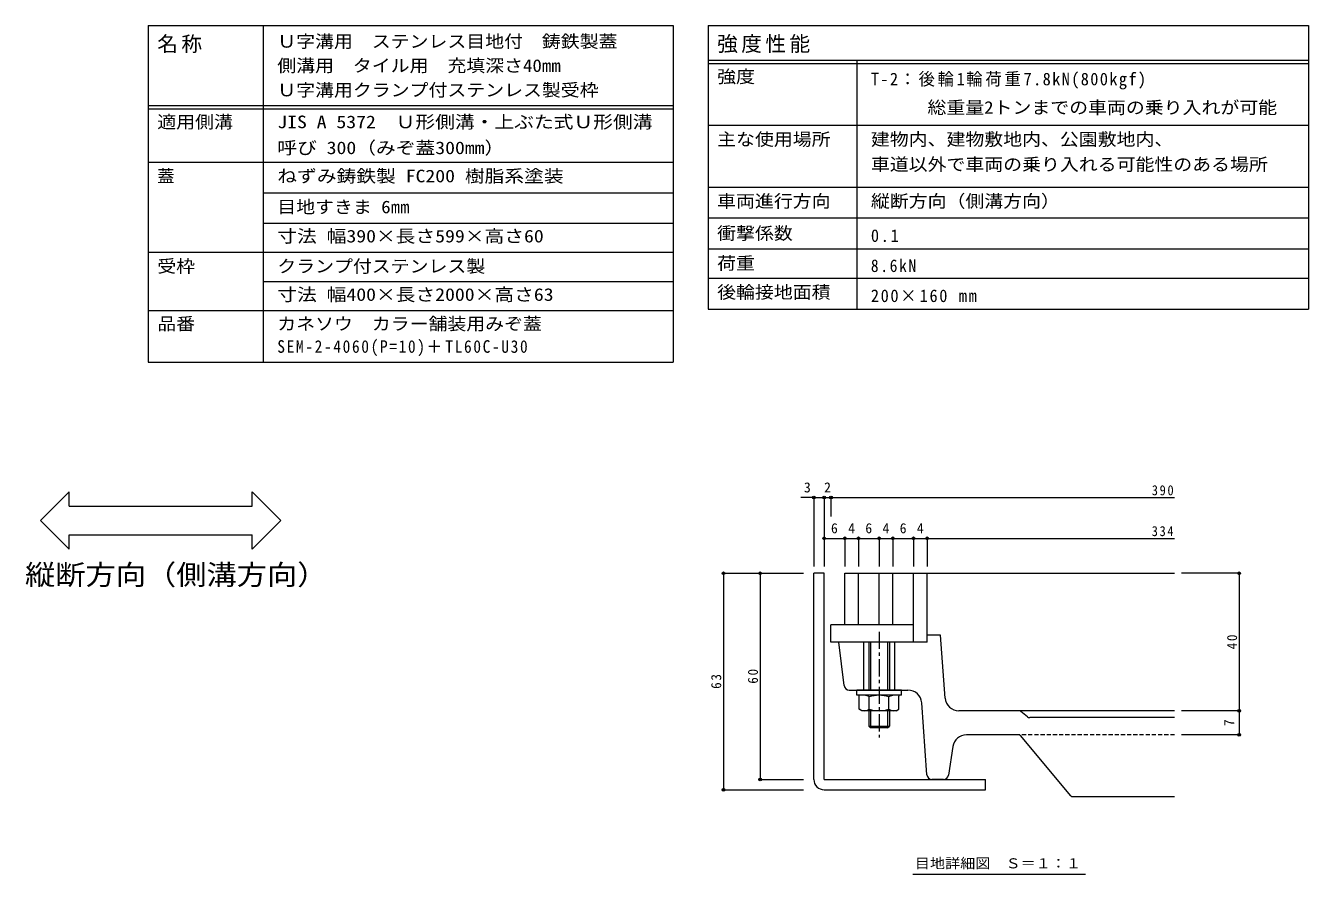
# Model space of a CAD drawing. Units: millimetres at full size, sheet at 1:3, with parts at other scales. Extents: x -1129 to 1149, y -824 to 763.
# Drawn here: x 29 to 1149, y 22 to 763 of the extents above; entities that cross this region are included whole.
import ezdxf
from ezdxf.enums import TextEntityAlignment as Align

# ---------------------------------------------------------------- set-up
doc = ezdxf.new("R2010")
doc.units = ezdxf.units.MM
doc.header["$LTSCALE"] = 3
doc.header["$PDMODE"] = 32
doc.header["$PDSIZE"] = 2.4
doc.linetypes.add('CHAIN1', pattern=[8, 5, -1, 1, -1])
doc.linetypes.add('DASHED1', pattern=[1.8, 1.2, -0.6])
for name, color, linetype, lineweight in [('4-5', 7, 'Continuous', 9), ('F-0_F-0ﾚｲﾔ', 7, 'Continuous', 9), ('F-2_F-2ﾚｲﾔ', 3, 'Continuous', 9), ('F-4_F-4ﾚｲﾔ', 7, 'Continuous', 9), ('F-5_F-5ﾚｲﾔ', 2, 'Continuous', 9), ('F-A_F-Aﾚｲﾔ', 2, 'Continuous', 9), ('F-B_F-Bﾚｲﾔ', 2, 'Continuous', 9), ('F-F_F-Fﾚｲﾔ', 3, 'Continuous', 9)]:
    doc.layers.add(name, color=color, linetype=linetype, lineweight=lineweight)
doc.styles.add('ＭＳ ゴシック', font='')
doc.styles.get('ＭＳ ゴシック').set_extended_font_data('MS Gothic')

msp = doc.modelspace()

# ---------------------------------------------------------------- linework, layer by layer
at = {"layer": '4-5'}
for p, q in [((41.53, 331.089), (66.53, 356.089)), ((66.53, 343.589), (66.53, 356.089)), ((251.478, 331.089), (226.478, 356.089)), ((226.478, 343.589), (226.478, 356.089)), ((66.53, 343.589), (226.478, 343.589)), ((41.53, 331.089), (66.53, 306.089))]:
    msp.add_line(p, q, dxfattribs=at)
for points in [[(251.478, 331.089), (226.478, 306.089), (226.478, 318.589)], [(66.53, 306.089), (66.53, 318.589), (226.478, 318.589)]]:
    msp.add_lwpolyline(points, dxfattribs=at)
at = {"layer": 'F-0_F-0ﾚｲﾔ'}
for p, q in [((725.866, 284.956), (716.866, 284.956)), ((716.866, 104.956), (716.866, 284.956)), ((725.866, 104.956), (725.866, 284.956)), ((725.866, 104.956), (866.867, 104.956)), ((866.867, 95.956), (866.867, 104.956)), ((725.82, 95.956), (866.867, 95.956))]:
    msp.add_line(p, q, dxfattribs=at)
msp.add_arc((725.866, 104.956), 9, 180, 270, dxfattribs=at)
at = {"layer": 'F-2_F-2ﾚｲﾔ'}
for p, q in [((743.867, 239.956), (743.867, 284.956)), ((743.867, 284.956), (1031.866, 284.956)), ((755.867, 239.956), (755.867, 284.956)), ((773.867, 239.956), (773.867, 284.956)), ((785.867, 239.956), (785.867, 284.956)), ((803.867, 224.956), (803.867, 284.956)), ((815.867, 224.956), (815.867, 284.956)), ((803.867, 239.956), (731.866, 239.956)), ((731.866, 224.956), (731.866, 239.956)), ((815.867, 224.956), (731.866, 224.956)), ((743.374, 186.896), (738.617, 224.956)), ((760.366, 224.956), (760.366, 182.955)), ((787.366, 224.956), (787.366, 182.955)), ((827.475, 230.956), (815.867, 230.956)), ((831.593, 176.058), (827.475, 230.956)), ((747.839, 182.955), (799.122, 182.955)), ((815.568, 109.135), (811.091, 171.809)), ((1031.866, 164.956), (843.559, 164.956)), ((903.544, 159.613), (897.688, 164.298)), ((1031.866, 158.956), (905.419, 158.956)), ((895.93, 143.956), (850.161, 143.955)), ((941.267, 90.675), (897.466, 143.236)), ((838.301, 133.781), (834.454, 108.772)), ((830.006, 104.956), (820.057, 104.956)), ((942.803, 89.956), (1031.866, 89.956))]:
    msp.add_line(p, q, dxfattribs=at)
at = {"layer": 'F-2_F-2ﾚｲﾔ', "linetype": 'DASHED1'}
msp.add_line((1031.866, 143.956), (895.93, 143.956), dxfattribs=at)
at = {"layer": 'F-2_F-2ﾚｲﾔ'}
for centre, radius, start, end in [((747.839, 187.455), 4.5, 187.12668, 270), ((799.122, 170.955), 12, 4.08583, 90), ((843.559, 176.955), 12, 184.28883, 270), ((895.814, 161.956), 3, 51.33894, 90), ((905.419, 161.956), 3, 231.33894, 270), ((850.161, 131.955), 12, 90, 171.254), ((895.93, 141.956), 2, 39.80563, 90.00041), ((820.057, 109.456), 4.5, 184.0858, 270), ((830.006, 109.456), 4.5, 270, 351.25363), ((942.803, 91.956), 2, 219.80563, 270)]:
    msp.add_arc(centre, radius, start, end, dxfattribs=at)
at = {"layer": 'F-4_F-4ﾚｲﾔ'}
for p, q in [((716.866, 351.16), (705.561, 351.16)), ((716.866, 352.06), (716.866, 290.956)), ((716.866, 351.16), (725.866, 351.16)), ((725.866, 352.06), (725.866, 290.956)), ((725.866, 351.16), (731.866, 351.16)), ((731.866, 352.06), (731.866, 334.437)), ((731.866, 351.16), (1031.866, 351.16)), ((725.866, 315.503), (743.867, 315.503)), ((743.867, 316.403), (743.867, 290.956)), ((743.867, 315.503), (755.867, 315.503)), ((755.867, 316.403), (755.867, 290.956)), ((755.867, 315.503), (773.867, 315.503)), ((773.867, 316.403), (773.867, 290.956)), ((773.867, 315.503), (785.867, 315.503)), ((785.867, 316.403), (785.867, 290.956)), ((785.867, 315.503), (803.867, 315.503)), ((803.867, 316.403), (803.867, 290.956)), ((803.867, 315.503), (815.867, 315.503)), ((815.867, 316.403), (815.867, 290.956)), ((815.867, 315.503), (1031.866, 315.503)), ((637.026, 284.956), (707.797, 284.956)), ((637.926, 284.956), (637.926, 95.956)), ((670.025, 284.956), (670.025, 104.956)), ((1089.307, 284.956), (1037.866, 284.956)), ((1088.407, 284.956), (1088.407, 164.956)), ((1089.307, 164.956), (1037.866, 164.956)), ((1088.407, 164.956), (1088.407, 143.956)), ((1089.307, 143.956), (1037.866, 143.956)), ((669.125, 104.956), (707.797, 104.956)), ((637.026, 95.956), (707.797, 95.956))]:
    msp.add_line(p, q, dxfattribs=at)
for p in [(716.866, 351.16), (725.866, 351.16), (731.866, 351.16), (725.866, 315.503), (743.867, 315.503), (755.867, 315.503), (773.867, 315.503), (785.867, 315.503), (803.867, 315.503), (815.867, 315.503), (637.926, 284.956), (670.025, 284.956), (1088.407, 284.956), (1088.407, 164.956), (1088.407, 143.956), (670.025, 104.956), (637.926, 95.956)]:
    msp.add_point(p, dxfattribs=at)
at = {"layer": 'F-5_F-5ﾚｲﾔ', "color": 7}
msp.add_line((954.205, 22.124), (803.27, 22.124), dxfattribs=at)
at = {"layer": 'F-A_F-Aﾚｲﾔ'}
for p, q in [((764.867, 224.955), (764.867, 182.955)), ((766.491, 224.955), (766.491, 182.955)), ((781.242, 224.955), (781.242, 182.955)), ((782.867, 224.955), (782.867, 182.955)), ((764.867, 164.955), (764.867, 151.579)), ((766.491, 164.955), (766.491, 149.955)), ((781.242, 164.955), (781.242, 149.955)), ((782.867, 164.955), (782.867, 151.58)), ((764.867, 151.579), (782.867, 151.579)), ((766.491, 149.955), (764.867, 151.579)), ((781.242, 149.955), (766.491, 149.955)), ((781.242, 149.955), (782.867, 151.58))]:
    msp.add_line(p, q, dxfattribs=at)
at = {"layer": 'F-B_F-Bﾚｲﾔ', "linetype": 'CHAIN1'}
msp.add_line((773.866, 233.956), (773.866, 141.577), dxfattribs=at)
at = {"layer": 'F-B_F-Bﾚｲﾔ'}
for p, q in [((793.366, 182.955), (754.366, 182.955)), ((754.366, 178.455), (754.366, 182.955)), ((793.366, 178.455), (793.366, 182.955)), ((793.366, 178.455), (754.366, 178.455)), ((756.546, 166.295), (756.546, 177.555)), ((765.206, 166.295), (765.206, 177.115)), ((782.527, 166.295), (782.527, 177.115)), ((791.187, 166.295), (791.187, 177.555)), ((758.866, 164.955), (756.546, 166.295)), ((788.866, 164.955), (758.866, 164.955)), ((788.866, 164.955), (791.187, 166.295))]:
    msp.add_line(p, q, dxfattribs=at)
for centre, radius, start, end in [((755.646, 177.555), 0.9, 360, 90), ((760.876, 170.787), 7.668, 55.6157, 90), ((773.866, 149.795), 28.66, 72.41201, 107.58799), ((786.857, 170.787), 7.668, 90, 124.3843), ((792.087, 177.555), 0.9, 90, 180), ((760.876, 172.622), 7.668, 235.61573, 304.3843), ((773.866, 193.615), 28.66, 252.41201, 287.58799), ((786.857, 172.622), 7.668, 235.6157, 304.38427)]:
    msp.add_arc(centre, radius, start, end, dxfattribs=at)
at = {"layer": 'F-F_F-Fﾚｲﾔ', "color": 7}
for p, q in [((135.614, 763.145), (135.614, 469.282)), ((135.614, 763.145), (594.166, 763.145)), ((235.987, 763.145), (235.987, 469.282)), ((594.166, 763.145), (594.166, 469.282)), ((624.499, 763.145), (1148.708, 763.145)), ((624.499, 763.145), (624.499, 515.645)), ((1148.708, 763.145), (1148.708, 515.645)), ((624.499, 733.145), (1148.708, 733.145)), ((624.499, 730.145), (1148.708, 730.145)), ((754.321, 733.145), (754.321, 515.645)), ((135.614, 693.569), (594.166, 693.569)), ((135.614, 690.569), (594.166, 690.569)), ((624.499, 676.145), (1148.708, 676.145)), ((135.614, 644.069), (594.166, 644.069)), ((235.987, 617.069), (594.166, 617.069)), ((624.499, 622.145), (1148.708, 622.145)), ((1148.708, 595.145), (624.499, 595.145)), ((235.987, 590.819), (594.166, 590.819)), ((135.614, 565.319), (594.166, 565.319)), ((624.499, 568.145), (1148.708, 568.145)), ((235.987, 539.819), (594.166, 539.819)), ((624.499, 542.645), (1148.708, 542.645)), ((624.499, 515.645), (1148.708, 515.645)), ((135.614, 514.319), (594.166, 514.319)), ((135.614, 469.282), (594.166, 469.282))]:
    msp.add_line(p, q, dxfattribs=at)

# ---------------------------------------------------------------- texts
at = {"layer": '4-5', "color": 6, "style": 'ＭＳ ゴシック', "width": 1.1}
msp.add_text('縦断方向（側溝方向）', height=17.6, dxfattribs=at).set_placement((28.105, 269.675), align=Align.BOTTOM_LEFT)
at = {"layer": 'F-4_F-4ﾚｲﾔ', "color": 2, "style": 'ＭＳ ゴシック'}
for s, p in [('3', (708.248, 352.96)), ('2', (725.866, 352.96)), ('6', (731.867, 317.303)), ('4', (746.867, 317.303)), ('6', (761.867, 317.303)), ('4', (776.867, 317.303)), ('6', (791.867, 317.303)), ('4', (806.867, 317.303))]:
    msp.add_text(s, height=8.798, dxfattribs=at).set_placement(p, align=Align.BOTTOM_LEFT)
msp.add_text('7', height=8.798, rotation=90, dxfattribs=at).set_placement((1086.607, 151.456), align=Align.BOTTOM_LEFT)
at = {"layer": 'F-4_F-4ﾚｲﾔ', "color": 2, "char_height": 8.798, "attachment_point": 7, "style": 'ＭＳ ゴシック'}
for s, insert in [('\\T1.27;\\W0.9;390', (1012.012, 352.96)), ('\\T1.27;\\W0.9;334', (1011.954, 317.303))]:
    msp.add_mtext(s, dxfattribs=dict(at, insert=insert))
at = {"layer": 'F-4_F-4ﾚｲﾔ', "color": 2, "char_height": 8.798, "attachment_point": 7, "rotation": 90, "style": 'ＭＳ ゴシック'}
for s, insert in [('\\T1.27;\\W0.95;40', (1086.607, 218.581)), ('\\T1.27;\\W0.95;63', (636.126, 184.081)), ('\\T1.27;\\W0.95;60', (668.225, 188.581))]:
    msp.add_mtext(s, dxfattribs=dict(at, insert=insert))
at = {"layer": 'F-5_F-5ﾚｲﾔ', "style": 'ＭＳ ゴシック', "width": 1.1}
msp.add_text('目地詳細図\u3000Ｓ＝１：１', height=8.798, dxfattribs=at).set_placement((805.08, 24.704), align=Align.BOTTOM_LEFT)
at = {"layer": 'F-F_F-Fﾚｲﾔ', "style": 'ＭＳ ゴシック'}
for s, width, p in [('Ｕ字溝用\u3000ステンレス目地付\u3000鋳鉄製蓋', 1.1, (248.387, 740.645)), ('側溝用\u3000タイル用\u3000充填深さ40mm', 1.1, (248.387, 719.47)), ('強度', 1.1, (632.484, 709.895)), ('Ｕ字溝用クランプ付ステンレス製受枠', 1.1, (248.387, 698.138)), ('      総重量2トンまでの車両の乗り入れが可能', 1.1, (766.722, 682.895)), ('適用側溝', 1.1, (143.599, 670.319)), ('JIS A 5372\u3000Ｕ形側溝・上ぶた式Ｕ形側溝', 1.15, (248.387, 670.319)), ('呼び 300（みぞ蓋300mm）', 1.15, (248.387, 647.69)), ('主な使用場所', 1.1, (632.484, 655.145)), ('建物内、建物敷地内、公園敷地内、', 1.1, (766.722, 655.145)), ('ねずみ鋳鉄製 FC200 樹脂系塗装', 1.15, (248.387, 623.069)), ('車道以外で車両の乗り入れる可能性のある場所', 1.1, (766.722, 633.23)), ('車両進行方向', 1.1, (632.484, 601.145)), ('縦断方向（側溝方向）', 1.1, (766.722, 601.145)), ('目地すきま 6㎜', 1.1, (248.387, 596.069)), ('寸法 幅390×長さ599×高さ60', 1.15, (248.387, 570.569)), ('衝撃係数', 1.1, (632.484, 573.081)), ('受枠', 1.1, (143.599, 544.319)), ('クランプ付ステンレス製', 1.1, (248.387, 544.319)), ('荷重', 1.1, (632.484, 546.905)), ('寸法 幅400×長さ2000×高さ63', 1.15, (248.387, 519.569)), ('後輪接地面積', 1.1, (632.484, 521.645)), ('品番', 1.1, (143.599, 494.069)), ('カネソウ\u3000カラー舗装用みぞ蓋', 1.1, (248.387, 494.069))]:
    msp.add_text(s, height=11, dxfattribs=dict(at, width=width)).set_placement(p, align=Align.BOTTOM_LEFT)
msp.add_text('蓋', height=11, dxfattribs=at).set_placement((143.599, 623.069), align=Align.BOTTOM_LEFT)
at = {"layer": 'F-F_F-Fﾚｲﾔ', "attachment_point": 7, "style": 'ＭＳ ゴシック'}
for s, insert, char_height in [('\\T1.17;名称', (143.599, 739.145), 13.2), ('\\T1.17;強度性能', (632.484, 739.145), 13.2), ('\\T1.17;\\W0.95;T-2：後輪1輪荷重7.8kN(800kgf)', (766.722, 707.438), 11), ('\\T1.21;\\W0.95;0.1', (766.722, 574.145), 11), ('\\T1.22;\\W0.9;8.6kN', (766.722, 547.895), 11), ('\\T1.2;\\W0.95;200×160\\~mm', (766.722, 521.645), 11), ('\\T1.21;\\W0.9;SEM-2-4060(P=10)＋TL60C-U30', (248.387, 474.569), 11)]:
    msp.add_mtext(s, dxfattribs=dict(at, insert=insert, char_height=char_height))

doc.saveas('drawing.dxf')
